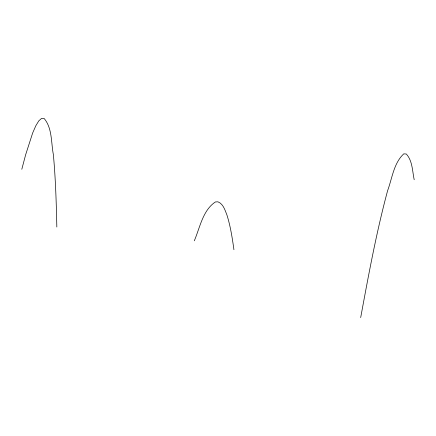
<?xml version="1.0" encoding="UTF-8"?>
<svg xmlns="http://www.w3.org/2000/svg" width="436" height="436" viewBox="0 0 436 436"><rect width="100%" height="100%" fill="white"/><g stroke="black" fill="none" stroke-linecap="round" stroke-linejoin="round"><path stroke-width="0.65" d="M360.681 317.593C368.545 275.062 376.355 232.448 387.615 190.652C392.177 178.324 393.703 163.162 403.769 153.848L406.308 154.012C412.576 160.868 412.331 171.141 414.2 179.752M21.8 169.288L25.642 154.769L32.662 132.98L35.845 125.71L38.804 120.859L41.545 118.423L44.063 118.407C52.369 128.004 51.05 142.763 53.361 154.573C55.595 178.656 56.309 202.844 56.833 227.014M194.287 240.819C199.928 227.739 202.74 210.266 215.417 201.944L217.956 201.819C223.276 203.906 224.954 210.087 226.905 214.904C230.486 226.219 232.284 237.985 233.936 249.708"/></g></svg>
